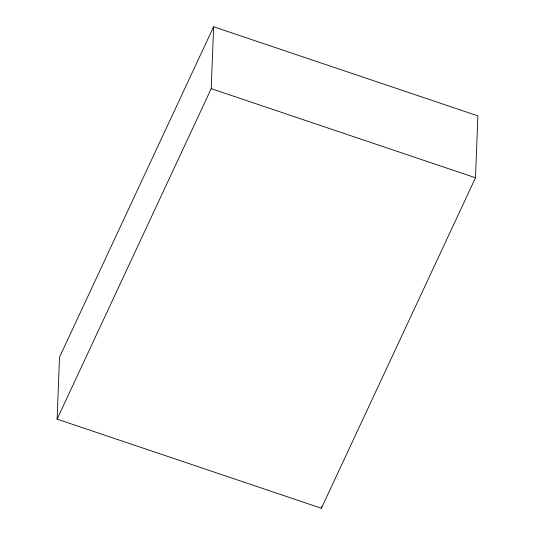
<?xml version="1.0" encoding="UTF-8"?>
<svg xmlns="http://www.w3.org/2000/svg" width="535" height="535" viewBox="0 0 535 535"><rect width="100%" height="100%" fill="white"/><g stroke="black" fill="none" stroke-linecap="round" stroke-linejoin="round"><path stroke-width="0.8" d="M57.118 419.126L59.499 357.219L213.605 26.75L477.882 115.874L475.501 177.78L321.395 508.25L57.118 419.126L211.225 88.656L213.605 26.75M321.395 508.25L321.461 506.598M211.225 88.656L475.501 177.78"/></g></svg>
